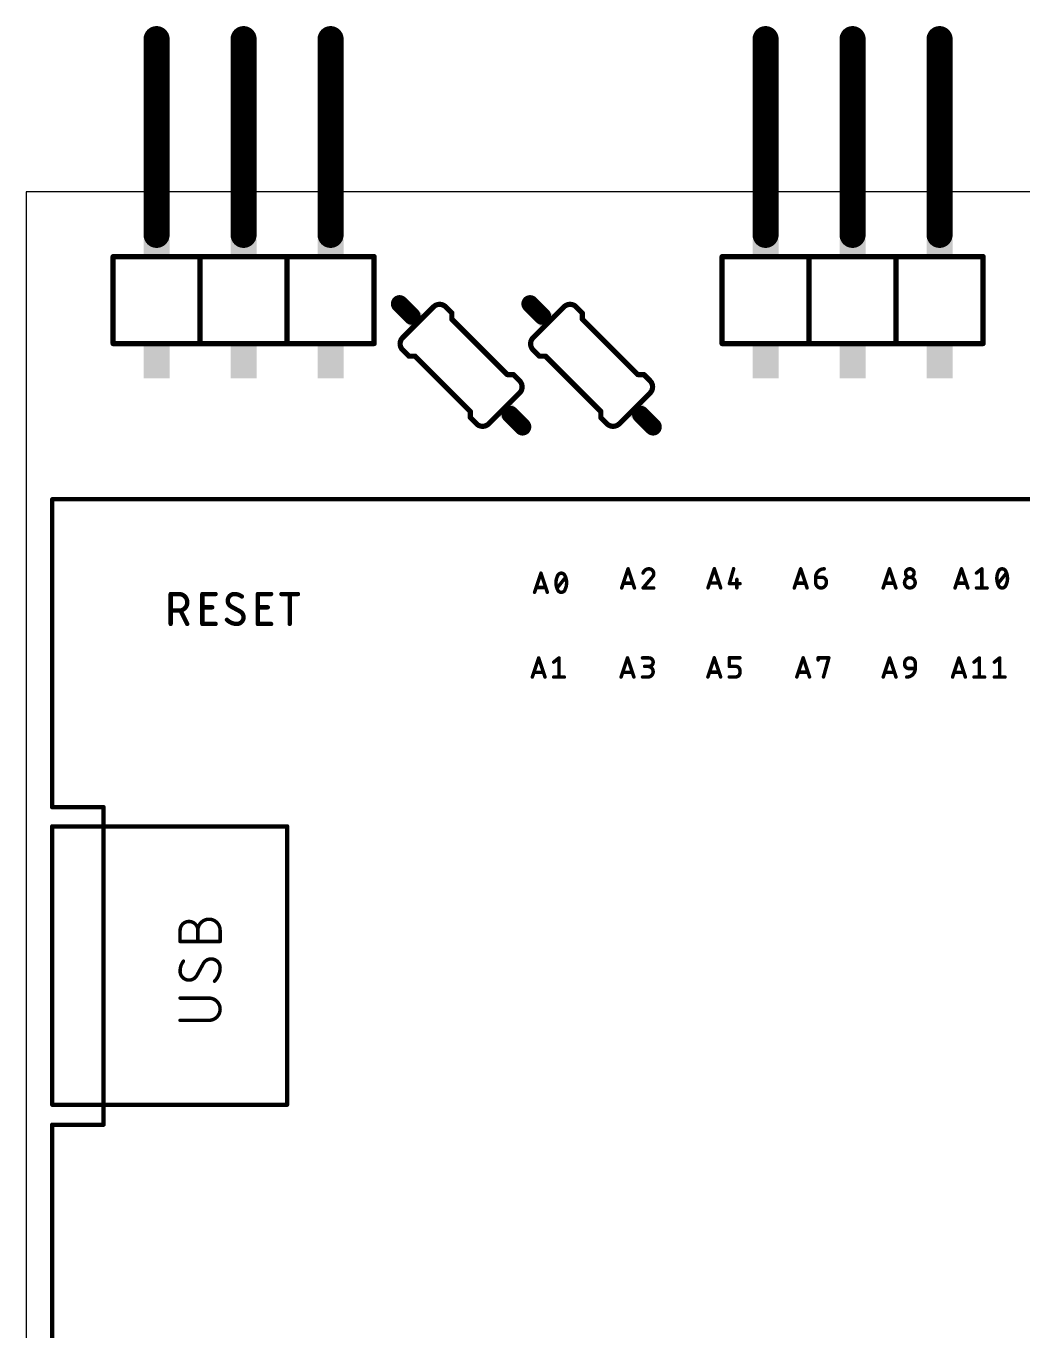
# Model space of a CAD drawing. Extents: x 0 to 61.9, y -6.1 to 59.4.
# Drawn here: x 0 to 29.1, y 21.33 to 59.44 of the extents above; entities that cross this region are included whole.
import ezdxf

# ---------------------------------------------------------------- set-up
doc = ezdxf.new("R2010")
doc.units = 0
for name, color, linetype in [('20', 31, 'CONTINUOUS'), ('21', 253, 'CONTINUOUS'), ('51', 253, 'CONTINUOUS')]:
    doc.layers.add(name, color=color, linetype=linetype)

# ---------------------------------------------------------------- blocks, each defined once
blk = doc.blocks.new('RECT')
blk.add_solid([(-0.5, -0.5), (0.5, -0.5), (-0.5, 0.5), (0.5, 0.5)])

msp = doc.modelspace()

# ---------------------------------------------------------------- linework, layer by layer
at = {"layer": '20'}
for p, q in [((61.9, 54.6), (0, 54.6)), ((0, 54.6), (0, 0))]:
    msp.add_line(p, q, dxfattribs=at)
at = {"layer": '21'}
for points, const_width in [([(3.81, 59.055), (3.81, 53.34)], 0.762), ([(6.35, 59.055), (6.35, 53.34)], 0.762), ([(8.89, 59.055), (8.89, 53.34)], 0.762), ([(21.59, 59.055), (21.59, 53.34)], 0.762), ([(24.13, 59.055), (24.13, 53.34)], 0.762), ([(26.67, 59.055), (26.67, 53.34)], 0.762), ([(5.08, 52.705), (2.54, 52.705)], 0.1524), ([(2.54, 52.705), (2.54, 50.165)], 0.1524), ([(5.08, 50.165), (5.08, 52.705)], 0.1524), ([(7.62, 52.705), (5.08, 52.705)], 0.1524), ([(7.62, 50.165), (7.62, 52.705)], 0.1524), ([(10.16, 52.705), (7.62, 52.705)], 0.1524), ([(10.16, 50.165), (10.16, 52.705)], 0.1524), ([(22.86, 52.705), (20.32, 52.705)], 0.1524), ([(20.32, 52.705), (20.32, 50.165)], 0.1524), ([(22.86, 50.165), (22.86, 52.705)], 0.1524), ([(25.4, 52.705), (22.86, 52.705)], 0.1524), ([(25.4, 50.165), (25.4, 52.705)], 0.1524), ([(27.94, 52.705), (25.4, 52.705)], 0.1524), ([(27.94, 50.165), (27.94, 52.705)], 0.1524), ([(12.251, 51.2362), (12.4306, 51.0566)], 0.1524), ([(12.4306, 50.877), (12.4306, 51.0566)], 0.1524), ([(16.061, 51.2362), (16.2406, 51.0566)], 0.1524), ([(16.2406, 50.877), (16.2406, 51.0566)], 0.1524), ([(14.047, 49.2606), (12.4306, 50.877)], 0.1524), ([(16.2406, 50.877), (17.857, 49.2606)], 0.1524), ([(2.54, 50.165), (5.08, 50.165)], 0.1524), ([(5.08, 50.165), (7.62, 50.165)], 0.1524), ([(7.62, 50.165), (10.16, 50.165)], 0.1524), ([(10.9938, 49.979), (11.1734, 49.7994)], 0.1524), ([(14.8038, 49.979), (14.9834, 49.7994)], 0.1524), ([(20.32, 50.165), (22.86, 50.165)], 0.1524), ([(22.86, 50.165), (25.4, 50.165)], 0.1524), ([(25.4, 50.165), (27.94, 50.165)], 0.1524), ([(11.353, 49.7994), (11.1734, 49.7994)], 0.1524), ([(12.9694, 48.183), (11.353, 49.7994)], 0.1524), ([(15.163, 49.7994), (14.9834, 49.7994)], 0.1524), ([(15.163, 49.7994), (16.7794, 48.183)], 0.1524), ([(14.047, 49.2606), (14.2266, 49.2606)], 0.1524), ([(14.4062, 49.081), (14.2266, 49.2606)], 0.1524), ([(17.857, 49.2606), (18.0366, 49.2606)], 0.1524), ([(18.2162, 49.081), (18.0366, 49.2606)], 0.1524), ([(12.9694, 48.183), (12.9694, 48.0034)], 0.1524), ([(13.149, 47.8238), (12.9694, 48.0034)], 0.1524), ([(16.7794, 48.183), (16.7794, 48.0034)], 0.1524), ([(16.959, 47.8238), (16.7794, 48.0034)], 0.1524), ([(0.762, 45.6184), (54.7624, 45.6184)], 0.127), ([(0.762, 36.6268), (0.762, 45.6184)], 0.127), ([(14.845, 42.9025), (15.0312, 43.4613)], 0.1016), ([(15.0312, 43.4613), (15.2175, 42.9025)], 0.1016), ([(17.3888, 43.0295), (17.5751, 43.5883)], 0.1016), ([(17.5751, 43.5883), (17.7613, 43.0295)], 0.1016), ([(19.908, 43.0329), (20.0943, 43.5917)], 0.1016), ([(20.0943, 43.5917), (20.2805, 43.0329)], 0.1016), ([(20.6576, 43.5917), (20.5334, 43.157)], 0.1016), ([(22.4278, 43.0295), (22.6141, 43.5883)], 0.1016), ([(22.6141, 43.5883), (22.8003, 43.0295)], 0.1016), ([(25.021, 43.0295), (25.2073, 43.5883)], 0.1016), ([(25.2073, 43.5883), (25.3936, 43.0295)], 0.1016), ([(27.1221, 43.0295), (27.3084, 43.5883)], 0.1016), ([(27.3084, 43.5883), (27.4946, 43.0295)], 0.1016), ([(27.7475, 43.4642), (27.9027, 43.5883)], 0.1016), ([(27.9027, 43.5883), (27.9027, 43.0295)], 0.1016), ([(28.3729, 43.1537), (28.6212, 43.4642)], 0.1016), ([(15.1709, 43.0422), (14.8915, 43.0422)], 0.1016), ([(15.5014, 43.0267), (15.7498, 43.3372)], 0.1016), ([(17.7148, 43.1692), (17.4354, 43.1692)], 0.1016), ([(18.2781, 43.34), (18.0142, 43.0295)], 0.1016), ([(18.0142, 43.0295), (18.3246, 43.0295)], 0.1016), ([(20.234, 43.1726), (19.9546, 43.1726)], 0.1016), ([(20.5334, 43.157), (20.8438, 43.157)], 0.1016), ([(20.7507, 43.2812), (20.7507, 43.0329)], 0.1016), ([(22.7538, 43.1692), (22.4744, 43.1692)], 0.1016), ([(23.0532, 43.34), (23.2395, 43.34)], 0.1016), ([(23.0532, 43.1848), (23.0532, 43.34)], 0.1016), ([(23.3636, 43.2158), (23.3636, 43.1848)], 0.1016), ([(25.347, 43.1692), (25.0676, 43.1692)], 0.1016), ([(27.4481, 43.1692), (27.1687, 43.1692)], 0.1016), ([(27.7475, 43.0295), (28.0579, 43.0295)], 0.1016), ([(4.2207, 41.9787), (4.2207, 42.8517)], 0.127), ([(4.2207, 42.8517), (4.4632, 42.8517)], 0.127), ([(5.1455, 41.9787), (5.1455, 42.8517)], 0.127), ([(5.1455, 42.8517), (5.5335, 42.8517)], 0.127), ([(6.7655, 41.9787), (6.7655, 42.8517)], 0.127), ([(6.7655, 42.8517), (7.1535, 42.8517)], 0.127), ([(7.4532, 42.8517), (7.9382, 42.8517)], 0.127), ([(7.6957, 41.9787), (7.6957, 42.8517)], 0.127), ([(4.4632, 42.3667), (4.2207, 42.3667)], 0.127), ([(4.7057, 41.9787), (4.5117, 42.3667)], 0.127), ([(5.1455, 42.4637), (5.4365, 42.4637)], 0.127), ([(6.2512, 42.3425), (5.9845, 42.488)], 0.127), ([(6.7655, 42.4637), (7.0565, 42.4637)], 0.127), ([(5.5335, 41.9787), (5.1455, 41.9787)], 0.127), ([(7.1535, 41.9787), (6.7655, 41.9787)], 0.127), ([(14.778, 40.4281), (14.9642, 40.9869)], 0.1016), ([(14.9642, 40.9869), (15.1505, 40.4281)], 0.1016), ([(15.4034, 40.8627), (15.5586, 40.9869)], 0.1016), ([(15.5586, 40.9869), (15.5586, 40.4281)], 0.1016), ([(17.3715, 40.4281), (17.5578, 40.9869)], 0.1016), ([(17.5578, 40.9869), (17.7441, 40.4281)], 0.1016), ([(17.9969, 40.9869), (18.1832, 40.9869)], 0.1016), ([(18.1832, 40.7385), (18.059, 40.7385)], 0.1016), ([(19.905, 40.4314), (20.0912, 40.9902)], 0.1016), ([(20.0912, 40.9902), (20.2775, 40.4314)], 0.1016), ([(20.5304, 40.7418), (20.5304, 40.9902)], 0.1016), ([(20.5304, 40.9902), (20.8408, 40.9902)], 0.1016), ([(20.7166, 40.7418), (20.5304, 40.7418)], 0.1016), ([(22.5004, 40.4314), (22.6867, 40.9902)], 0.1016), ([(22.6867, 40.9902), (22.8729, 40.4314)], 0.1016), ([(23.1258, 40.9281), (23.1258, 40.9902)], 0.1016), ([(23.1258, 40.9902), (23.4362, 40.9902)], 0.1016), ([(23.4362, 40.9902), (23.281, 40.4314)], 0.1016), ([(25.0238, 40.4281), (25.2101, 40.9869)], 0.1016), ([(25.2101, 40.9869), (25.3963, 40.4281)], 0.1016), ([(25.6492, 40.8006), (25.6492, 40.8316)], 0.1016), ([(25.9596, 40.8316), (25.9596, 40.6764)], 0.1016), ([(27.0498, 40.4281), (27.2361, 40.9869)], 0.1016), ([(27.2361, 40.9869), (27.4223, 40.4281)], 0.1016), ([(27.6752, 40.8627), (27.8304, 40.9869)], 0.1016), ([(27.8304, 40.9869), (27.8304, 40.4281)], 0.1016), ([(28.2696, 40.8627), (28.4248, 40.9869)], 0.1016), ([(28.4248, 40.9869), (28.4248, 40.4281)], 0.1016), ([(15.1039, 40.5678), (14.8245, 40.5678)], 0.1016), ([(15.4034, 40.4281), (15.7138, 40.4281)], 0.1016), ([(17.6975, 40.5678), (17.4181, 40.5678)], 0.1016), ([(17.9969, 40.4281), (18.1521, 40.4281)], 0.1016), ([(20.2309, 40.5711), (19.9515, 40.5711)], 0.1016), ([(20.5304, 40.4314), (20.7166, 40.4314)], 0.1016), ([(20.8408, 40.5556), (20.8408, 40.6177)], 0.1016), ([(22.8264, 40.5711), (22.547, 40.5711)], 0.1016), ([(25.3498, 40.5678), (25.0704, 40.5678)], 0.1016), ([(25.9596, 40.6764), (25.7734, 40.6764)], 0.1016), ([(27.3758, 40.5678), (27.0964, 40.5678)], 0.1016), ([(27.6752, 40.4281), (27.9856, 40.4281)], 0.1016), ([(28.2696, 40.4281), (28.58, 40.4281)], 0.1016), ([(0.762, 36.6268), (2.2606, 36.6268)], 0.127), ([(2.2606, 27.3558), (2.2606, 36.6268)], 0.127), ([(0.762, 36.068), (0.762, 27.94)], 0.127), ([(7.62, 36.068), (0.762, 36.068)], 0.127), ([(7.62, 27.94), (7.62, 36.068)], 0.127), ([(4.4958, 32.7067), (4.4958, 33.0313)], 0.1016), ([(5.0151, 32.7067), (5.0151, 33.0313)], 0.1016), ([(5.6642, 33.0313), (5.6642, 32.7067)], 0.1016), ([(5.6642, 32.7067), (4.4958, 32.7067)], 0.1016), ([(5.1774, 32.0661), (4.9826, 31.7091)], 0.1016), ([(5.3396, 31.0529), (4.4958, 31.0529)], 0.1016), ([(4.4958, 30.4038), (5.3396, 30.4038)], 0.1016), ([(0.762, 27.94), (7.62, 27.94)], 0.127), ([(0.762, 27.3558), (2.2606, 27.3558)], 0.127), ([(0.762, 7.62), (0.762, 27.3558)], 0.127)]:
    msp.add_lwpolyline(points, dxfattribs=dict(at, const_width=const_width))
for points, const_width in [([(4.0005, 59.055, 1), (3.6195, 59.055)], 0.381), ([(6.5405, 59.055, 1), (6.1595, 59.055)], 0.381), ([(9.0805, 59.055, 1), (8.6995, 59.055)], 0.381), ([(21.7805, 59.055, 1), (21.3995, 59.055)], 0.381), ([(24.3205, 59.055, 1), (23.9395, 59.055)], 0.381), ([(26.8605, 59.055, 1), (26.4795, 59.055)], 0.381), ([(3.6195, 53.34, 1), (4.0005, 53.34)], 0.381), ([(6.1595, 53.34, 1), (6.5405, 53.34)], 0.381), ([(8.6995, 53.34, 1), (9.0805, 53.34)], 0.381), ([(21.3995, 53.34, 1), (21.7805, 53.34)], 0.381), ([(23.9395, 53.34, 1), (24.3205, 53.34)], 0.381), ([(26.4795, 53.34, 1), (26.8605, 53.34)], 0.381), ([(2.54, 52.7431, 1), (2.54, 52.6669)], 0.0762), ([(2.5781, 52.705, 1), (2.5019, 52.705)], 0.0762), ([(5.1181, 52.705, 1), (5.0419, 52.705)], 0.0762), ([(5.08, 52.7431, 1), (5.08, 52.6669)], 0.0762), ([(5.08, 52.6669, 1), (5.08, 52.7431)], 0.0762), ([(7.6581, 52.705, 1), (7.5819, 52.705)], 0.0762), ([(7.62, 52.7431, 1), (7.62, 52.6669)], 0.0762), ([(7.62, 52.6669, 1), (7.62, 52.7431)], 0.0762), ([(10.1981, 52.705, 1), (10.1219, 52.705)], 0.0762), ([(10.16, 52.6669, 1), (10.16, 52.7431)], 0.0762), ([(20.32, 52.7431, 1), (20.32, 52.6669)], 0.0762), ([(20.3581, 52.705, 1), (20.2819, 52.705)], 0.0762), ([(22.8981, 52.705, 1), (22.8219, 52.705)], 0.0762), ([(22.86, 52.7431, 1), (22.86, 52.6669)], 0.0762), ([(22.86, 52.6669, 1), (22.86, 52.7431)], 0.0762), ([(25.4381, 52.705, 1), (25.3619, 52.705)], 0.0762), ([(25.4, 52.7431, 1), (25.4, 52.6669)], 0.0762), ([(25.4, 52.6669, 1), (25.4, 52.7431)], 0.0762), ([(27.9781, 52.705, 1), (27.9019, 52.705)], 0.0762), ([(27.94, 52.6669, 1), (27.94, 52.7431)], 0.0762), ([(11.8648, 51.2632, 1), (11.9187, 51.2093)], 0.0762), ([(12.251, 51.2362, 0.4142), (11.8918, 51.2362)], 0.1524), ([(12.2779, 51.2632, 1), (12.224, 51.2093)], 0.0762), ([(12.224, 51.2093, 1), (12.2779, 51.2632)], 0.0762), ([(12.4687, 51.0566, 1), (12.3925, 51.0566)], 0.0762), ([(12.4036, 51.0297, 1), (12.4575, 51.0836)], 0.0762), ([(15.6748, 51.2632, 1), (15.7287, 51.2093)], 0.0762), ([(16.061, 51.2362, 0.4142), (15.7018, 51.2362)], 0.1524), ([(16.0879, 51.2632, 1), (16.034, 51.2093)], 0.0762), ([(16.034, 51.2093, 1), (16.0879, 51.2632)], 0.0762), ([(16.2787, 51.0566, 1), (16.2025, 51.0566)], 0.0762), ([(16.2136, 51.0297, 1), (16.2675, 51.0836)], 0.0762), ([(12.4575, 50.904, 1), (12.4036, 50.8501)], 0.0762), ([(12.3925, 50.877, 1), (12.4687, 50.877)], 0.0762), ([(16.2675, 50.904, 1), (16.2136, 50.8501)], 0.0762), ([(16.2025, 50.877, 1), (16.2787, 50.877)], 0.0762), ([(10.9938, 50.3382, 0.4142), (10.9938, 49.979)], 0.1524), ([(11.0207, 50.3113, 1), (10.9668, 50.3652)], 0.0762), ([(14.8038, 50.3382, 0.4142), (14.8038, 49.979)], 0.1524), ([(14.8307, 50.3113, 1), (14.7768, 50.3652)], 0.0762), ([(2.54, 50.2031, 1), (2.54, 50.1269)], 0.0762), ([(2.5019, 50.165, 1), (2.5781, 50.165)], 0.0762), ([(5.08, 50.2031, 1), (5.08, 50.1269)], 0.0762), ([(5.0419, 50.165, 1), (5.1181, 50.165)], 0.0762), ([(5.08, 50.1269, 1), (5.08, 50.2031)], 0.0762), ([(7.62, 50.2031, 1), (7.62, 50.1269)], 0.0762), ([(7.5819, 50.165, 1), (7.6581, 50.165)], 0.0762), ([(7.62, 50.1269, 1), (7.62, 50.2031)], 0.0762), ([(10.1219, 50.165, 1), (10.1981, 50.165)], 0.0762), ([(10.16, 50.1269, 1), (10.16, 50.2031)], 0.0762), ([(11.0207, 50.006, 1), (10.9668, 49.9521)], 0.0762), ([(10.9668, 49.9521, 1), (11.0207, 50.006)], 0.0762), ([(14.8307, 50.006, 1), (14.7768, 49.9521)], 0.0762), ([(14.7768, 49.9521, 1), (14.8307, 50.006)], 0.0762), ([(20.32, 50.2031, 1), (20.32, 50.1269)], 0.0762), ([(20.2819, 50.165, 1), (20.3581, 50.165)], 0.0762), ([(22.86, 50.2031, 1), (22.86, 50.1269)], 0.0762), ([(22.8219, 50.165, 1), (22.8981, 50.165)], 0.0762), ([(22.86, 50.1269, 1), (22.86, 50.2031)], 0.0762), ([(25.4, 50.2031, 1), (25.4, 50.1269)], 0.0762), ([(25.3619, 50.165, 1), (25.4381, 50.165)], 0.0762), ([(25.4, 50.1269, 1), (25.4, 50.2031)], 0.0762), ([(27.9019, 50.165, 1), (27.9781, 50.165)], 0.0762), ([(27.94, 50.1269, 1), (27.94, 50.2031)], 0.0762), ([(11.1734, 49.8375, 1), (11.1734, 49.7613)], 0.0762), ([(11.1464, 49.7725, 1), (11.2003, 49.8263)], 0.0762), ([(11.3799, 49.8263, 1), (11.326, 49.7725)], 0.0762), ([(11.353, 49.7613, 1), (11.353, 49.8375)], 0.0762), ([(14.9834, 49.8375, 1), (14.9834, 49.7613)], 0.0762), ([(14.9564, 49.7725, 1), (15.0103, 49.8263)], 0.0762), ([(15.1899, 49.8263, 1), (15.136, 49.7725)], 0.0762), ([(15.163, 49.7613, 1), (15.163, 49.8375)], 0.0762), ([(14.047, 49.2987, 1), (14.047, 49.2225)], 0.0762), ([(14.0201, 49.2336, 1), (14.074, 49.2875)], 0.0762), ([(14.2536, 49.2875, 1), (14.1997, 49.2336)], 0.0762), ([(14.2266, 49.2225, 1), (14.2266, 49.2987)], 0.0762), ([(14.4062, 48.7218, 0.4142), (14.4062, 49.081)], 0.1524), ([(14.4332, 49.1079, 1), (14.3793, 49.054)], 0.0762), ([(17.857, 49.2987, 1), (17.857, 49.2225)], 0.0762), ([(17.8301, 49.2336, 1), (17.884, 49.2875)], 0.0762), ([(18.0636, 49.2875, 1), (18.0097, 49.2336)], 0.0762), ([(18.0366, 49.2225, 1), (18.0366, 49.2987)], 0.0762), ([(18.2162, 48.7218, 0.4142), (18.2162, 49.081)], 0.1524), ([(18.2432, 49.1079, 1), (18.1893, 49.054)], 0.0762), ([(14.3793, 48.7487, 1), (14.4332, 48.6948)], 0.0762), ([(14.3793, 49.054, 1), (14.4332, 49.1079)], 0.0762), ([(18.1893, 48.7487, 1), (18.2432, 48.6948)], 0.0762), ([(18.1893, 49.054, 1), (18.2432, 49.1079)], 0.0762), ([(13.0075, 48.183, 1), (12.9313, 48.183)], 0.0762), ([(12.9963, 48.0303, 1), (12.9425, 47.9764)], 0.0762), ([(12.9313, 48.0034, 1), (13.0075, 48.0034)], 0.0762), ([(12.9425, 48.156, 1), (12.9963, 48.2099)], 0.0762), ([(16.8175, 48.183, 1), (16.7413, 48.183)], 0.0762), ([(16.8063, 48.0303, 1), (16.7525, 47.9764)], 0.0762), ([(16.7413, 48.0034, 1), (16.8175, 48.0034)], 0.0762), ([(16.7525, 48.156, 1), (16.8063, 48.2099)], 0.0762), ([(13.149, 47.8238, 0.4142), (13.5082, 47.8238)], 0.1524), ([(13.176, 47.8507, 1), (13.1221, 47.7968)], 0.0762), ([(13.1221, 47.7968, 1), (13.176, 47.8507)], 0.0762), ([(13.5352, 47.7968, 1), (13.4813, 47.8507)], 0.0762), ([(16.959, 47.8238, 0.4142), (17.3182, 47.8238)], 0.1524), ([(16.986, 47.8507, 1), (16.9321, 47.7968)], 0.0762), ([(16.9321, 47.7968, 1), (16.986, 47.8507)], 0.0762), ([(17.3452, 47.7968, 1), (17.2913, 47.8507)], 0.0762), ([(0.762, 45.6502, 1), (0.762, 45.5866)], 0.0635), ([(0.7937, 45.6184, 1), (0.7303, 45.6184)], 0.0635), ([(15.0553, 43.4694, 1), (15.0071, 43.4533)], 0.0508), ([(15.0553, 43.4533, 1), (15.0071, 43.4694)], 0.0508), ([(15.6256, 43.4613, 0.3205), (15.5169, 43.3837)], 0.1016), ([(15.7342, 43.3837, 0.3205), (15.6256, 43.4613)], 0.1016), ([(15.6256, 43.4867, 1), (15.6256, 43.4359)], 0.0508), ([(15.6256, 43.4359, 1), (15.6256, 43.4867)], 0.0508), ([(17.5992, 43.5964, 1), (17.551, 43.5803)], 0.0508), ([(17.5992, 43.5803, 1), (17.551, 43.5964)], 0.0508), ([(18.1849, 43.5883, 0.3252), (18.0142, 43.4642)], 0.1016), ([(17.99, 43.472, 1), (18.0384, 43.4563)], 0.0508), ([(18.3246, 43.4486, 0.4142), (18.1849, 43.5883)], 0.1016), ([(18.1849, 43.6137, 1), (18.1849, 43.5629)], 0.0508), ([(18.1849, 43.5629, 1), (18.1849, 43.6137)], 0.0508), ([(18.2781, 43.34, 0.2053), (18.3246, 43.4486)], 0.1016), ([(18.35, 43.4486, 1), (18.2992, 43.4486)], 0.0508), ([(18.2992, 43.4486, 1), (18.35, 43.4486)], 0.0508), ([(20.1183, 43.5997, 1), (20.0702, 43.5836)], 0.0508), ([(20.1183, 43.5836, 1), (20.0702, 43.5997)], 0.0508), ([(20.682, 43.5847, 1), (20.6331, 43.5986)], 0.0508), ([(22.6382, 43.5964, 1), (22.59, 43.5803)], 0.0508), ([(22.6382, 43.5803, 1), (22.59, 43.5964)], 0.0508), ([(23.3015, 43.5883, 0.4142), (23.0532, 43.34)], 0.1016), ([(23.3015, 43.5629, 1), (23.3015, 43.6137)], 0.0508), ([(25.2314, 43.5964, 1), (25.1832, 43.5803)], 0.0508), ([(25.2314, 43.5803, 1), (25.1832, 43.5964)], 0.0508), ([(25.9258, 43.4642, 1), (25.6775, 43.4642)], 0.1016), ([(25.6775, 43.4642, 1), (25.9258, 43.4642)], 0.1016), ([(25.7029, 43.4642, 1), (25.6521, 43.4642)], 0.0508), ([(25.6521, 43.4642, 1), (25.7029, 43.4642)], 0.0508), ([(25.9512, 43.4642, 1), (25.9004, 43.4642)], 0.0508), ([(25.9004, 43.4642, 1), (25.9512, 43.4642)], 0.0508), ([(27.3325, 43.5964, 1), (27.2843, 43.5803)], 0.0508), ([(27.3325, 43.5803, 1), (27.2843, 43.5964)], 0.0508), ([(27.7316, 43.484, 1), (27.7634, 43.4443)], 0.0508), ([(27.9281, 43.5883, 1), (27.8773, 43.5883)], 0.0508), ([(27.9186, 43.5685, 1), (27.8868, 43.6082)], 0.0508), ([(28.3884, 43.5107, 0.1139), (28.3419, 43.3089)], 0.1016), ([(28.4971, 43.5883, 0.3205), (28.3884, 43.5107)], 0.1016), ([(28.3644, 43.519, 1), (28.4124, 43.5025)], 0.0508), ([(28.4112, 43.4996, 1), (28.3656, 43.5218)], 0.0508), ([(28.6057, 43.5107, 0.3205), (28.4971, 43.5883)], 0.1016), ([(28.4971, 43.6137, 1), (28.4971, 43.5629)], 0.0508), ([(28.4971, 43.5629, 1), (28.4971, 43.6137)], 0.0508), ([(28.6523, 43.3089, 0.1139), (28.6057, 43.5107)], 0.1016), ([(28.6286, 43.5218, 1), (28.5829, 43.4996)], 0.0508), ([(28.5817, 43.5025, 1), (28.6298, 43.519)], 0.0508), ([(28.6411, 43.4483, 1), (28.6014, 43.48)], 0.0508), ([(14.8915, 43.0676, 1), (14.8915, 43.0168)], 0.0508), ([(15.1709, 43.0168, 1), (15.1709, 43.0676)], 0.0508), ([(15.5169, 43.3837, 0.1139), (15.4704, 43.1819)], 0.1016), ([(15.4704, 43.1819, 0.1139), (15.5169, 42.9801)], 0.1016), ([(15.4958, 43.1819, 1), (15.445, 43.1819)], 0.0508), ([(15.445, 43.1819, 1), (15.4958, 43.1819)], 0.0508), ([(15.4816, 43.0426, 1), (15.5212, 43.0108)], 0.0508), ([(15.4929, 43.392, 1), (15.5409, 43.3755)], 0.0508), ([(15.5398, 43.3726, 1), (15.4941, 43.3948)], 0.0508), ([(15.7808, 43.1819, 0.1139), (15.7342, 43.3837)], 0.1016), ([(15.7571, 43.3948, 1), (15.7114, 43.3726)], 0.0508), ([(15.7342, 42.9801, 0.1139), (15.7808, 43.1819)], 0.1016), ([(15.7102, 43.3755, 1), (15.7583, 43.392)], 0.0508), ([(15.7696, 43.3213, 1), (15.7299, 43.353)], 0.0508), ([(15.8062, 43.1819, 1), (15.7554, 43.1819)], 0.0508), ([(15.7554, 43.1819, 1), (15.8062, 43.1819)], 0.0508), ([(17.3647, 43.0376, 1), (17.4129, 43.0215)], 0.0508), ([(17.4354, 43.1946, 1), (17.4354, 43.1438)], 0.0508), ([(17.7148, 43.1438, 1), (17.7148, 43.1946)], 0.0508), ([(17.7372, 43.0215, 1), (17.7854, 43.0376)], 0.0508), ([(18.0142, 43.0549, 1), (18.0142, 43.0041)], 0.0508), ([(17.9948, 43.046, 1), (18.0335, 43.0131)], 0.0508), ([(18.2605, 43.3584, 1), (18.2956, 43.3216)], 0.0508), ([(18.2974, 43.3235, 1), (18.2587, 43.3564)], 0.0508), ([(18.3246, 43.0041, 1), (18.3246, 43.0549)], 0.0508), ([(19.8839, 43.0409, 1), (19.9321, 43.0248)], 0.0508), ([(19.9546, 43.198, 1), (19.9546, 43.1472)], 0.0508), ([(20.234, 43.1472, 1), (20.234, 43.198)], 0.0508), ([(20.2564, 43.0248, 1), (20.3046, 43.0409)], 0.0508), ([(20.5334, 43.1824, 1), (20.5334, 43.1316)], 0.0508), ([(20.509, 43.164, 1), (20.5578, 43.1501)], 0.0508), ([(20.7761, 43.2812, 1), (20.7253, 43.2812)], 0.0508), ([(20.7253, 43.0329, 1), (20.7761, 43.0329)], 0.0508), ([(20.8438, 43.1316, 1), (20.8438, 43.1824)], 0.0508), ([(22.4037, 43.0376, 1), (22.4519, 43.0215)], 0.0508), ([(22.4744, 43.1946, 1), (22.4744, 43.1438)], 0.0508), ([(22.7538, 43.1438, 1), (22.7538, 43.1946)], 0.0508), ([(22.7762, 43.0215, 1), (22.8244, 43.0376)], 0.0508), ([(23.0532, 43.3654, 1), (23.0532, 43.3146)], 0.0508), ([(23.0786, 43.34, 1), (23.0278, 43.34)], 0.0508), ([(23.0278, 43.34, 1), (23.0786, 43.34)], 0.0508), ([(23.0532, 43.1848, 1), (23.3636, 43.1848)], 0.1016), ([(23.0786, 43.1848, 1), (23.0278, 43.1848)], 0.0508), ([(23.0278, 43.1848, 1), (23.0786, 43.1848)], 0.0508), ([(23.3636, 43.2158, 0.4142), (23.2395, 43.34)], 0.1016), ([(23.2395, 43.3654, 1), (23.2395, 43.3146)], 0.0508), ([(23.2395, 43.3146, 1), (23.2395, 43.3654)], 0.0508), ([(23.389, 43.2158, 1), (23.3382, 43.2158)], 0.0508), ([(23.3382, 43.2158, 1), (23.389, 43.2158)], 0.0508), ([(23.389, 43.1848, 1), (23.3382, 43.1848)], 0.0508), ([(23.3382, 43.1848, 1), (23.389, 43.1848)], 0.0508), ([(24.9969, 43.0376, 1), (25.0451, 43.0215)], 0.0508), ([(25.0676, 43.1946, 1), (25.0676, 43.1438)], 0.0508), ([(25.347, 43.1438, 1), (25.347, 43.1946)], 0.0508), ([(25.3695, 43.0215, 1), (25.4177, 43.0376)], 0.0508), ([(25.9569, 43.1848, 1), (25.6464, 43.1848)], 0.1016), ([(25.6464, 43.1848, 1), (25.9569, 43.1848)], 0.1016), ([(25.6718, 43.1848, 1), (25.621, 43.1848)], 0.0508), ([(25.621, 43.1848, 1), (25.6718, 43.1848)], 0.0508), ([(25.9823, 43.1848, 1), (25.9315, 43.1848)], 0.0508), ([(25.9315, 43.1848, 1), (25.9823, 43.1848)], 0.0508), ([(27.098, 43.0376, 1), (27.1462, 43.0215)], 0.0508), ([(27.1687, 43.1946, 1), (27.1687, 43.1438)], 0.0508), ([(27.4481, 43.1438, 1), (27.4481, 43.1946)], 0.0508), ([(27.4705, 43.0215, 1), (27.5187, 43.0376)], 0.0508), ([(27.7475, 43.0549, 1), (27.7475, 43.0041)], 0.0508), ([(27.8773, 43.0295, 1), (27.9281, 43.0295)], 0.0508), ([(28.0579, 43.0041, 1), (28.0579, 43.0549)], 0.0508), ([(28.3419, 43.3089, 0.1139), (28.3884, 43.1071)], 0.1016), ([(28.3672, 43.3089, 1), (28.3165, 43.3089)], 0.0508), ([(28.3165, 43.3089, 1), (28.3672, 43.3089)], 0.0508), ([(28.3531, 43.1696, 1), (28.3927, 43.1378)], 0.0508), ([(28.3884, 43.1071, 0.3205), (28.4971, 43.0295)], 0.1016), ([(28.4124, 43.1154, 1), (28.3644, 43.0989)], 0.0508), ([(28.3656, 43.096, 1), (28.4112, 43.1183)], 0.0508), ([(28.4971, 43.0295, 0.3205), (28.6057, 43.1071)], 0.1016), ([(28.4971, 43.0549, 1), (28.4971, 43.0041)], 0.0508), ([(28.4971, 43.0041, 1), (28.4971, 43.0549)], 0.0508), ([(28.6057, 43.1071, 0.1139), (28.6523, 43.3089)], 0.1016), ([(28.5829, 43.1183, 1), (28.6286, 43.096)], 0.0508), ([(28.6297, 43.0989, 1), (28.5817, 43.1154)], 0.0508), ([(28.6777, 43.3089, 1), (28.6269, 43.3089)], 0.0508), ([(28.6269, 43.3089, 1), (28.6777, 43.3089)], 0.0508), ([(4.2207, 42.8835, 1), (4.2207, 42.82)], 0.0635), ([(4.2525, 42.8517, 1), (4.189, 42.8517)], 0.0635), ([(4.4632, 42.8835, 1), (4.4632, 42.82)], 0.0635), ([(4.4632, 42.3667, 1), (4.4632, 42.8517)], 0.127), ([(4.4632, 42.82, 1), (4.4632, 42.8835)], 0.0635), ([(5.1455, 42.8835, 1), (5.1455, 42.82)], 0.0635), ([(5.1773, 42.8517, 1), (5.1138, 42.8517)], 0.0635), ([(5.5335, 42.82, 1), (5.5335, 42.8835)], 0.0635), ([(5.9192, 42.6577, 1), (5.8557, 42.6577)], 0.0635), ([(5.8557, 42.6577, 1), (5.9192, 42.6577)], 0.0635), ([(6.0815, 42.8517, 0.4142), (5.8875, 42.6577)], 0.127), ([(5.8875, 42.6577, 0.2656), (5.9845, 42.488)], 0.127), ([(6.0815, 42.8835, 1), (6.0815, 42.82)], 0.0635), ([(6.2997, 42.779, 0.1623), (6.0815, 42.8517)], 0.127), ([(6.0815, 42.82, 1), (6.0815, 42.8835)], 0.0635), ([(6.2807, 42.7536, 1), (6.3188, 42.8044)], 0.0635), ([(6.7655, 42.8835, 1), (6.7655, 42.82)], 0.0635), ([(6.7973, 42.8517, 1), (6.7338, 42.8517)], 0.0635), ([(7.1535, 42.82, 1), (7.1535, 42.8835)], 0.0635), ([(7.4532, 42.8835, 1), (7.4532, 42.82)], 0.0635), ([(7.7275, 42.8517, 1), (7.664, 42.8517)], 0.0635), ([(7.9382, 42.82, 1), (7.9382, 42.8835)], 0.0635), ([(14.8209, 42.9106, 1), (14.869, 42.8945)], 0.0508), ([(15.1934, 42.8945, 1), (15.2416, 42.9106)], 0.0508), ([(15.5169, 42.9801, 0.3205), (15.6256, 42.9025)], 0.1016), ([(15.5409, 42.9884, 1), (15.4929, 42.9719)], 0.0508), ([(15.4941, 42.969, 1), (15.5398, 42.9913)], 0.0508), ([(15.6256, 42.9025, 0.3205), (15.7342, 42.9801)], 0.1016), ([(15.6256, 42.9279, 1), (15.6256, 42.8771)], 0.0508), ([(15.6256, 42.8771, 1), (15.6256, 42.9279)], 0.0508), ([(15.7114, 42.9913, 1), (15.7571, 42.969)], 0.0508), ([(15.7583, 42.9719, 1), (15.7102, 42.9884)], 0.0508), ([(4.2207, 42.3985, 1), (4.2207, 42.335)], 0.0635), ([(4.4632, 42.3985, 1), (4.4632, 42.335)], 0.0635), ([(4.4632, 42.335, 1), (4.4632, 42.3985)], 0.0635), ([(4.5401, 42.3809, 1), (4.4833, 42.3525)], 0.0635), ([(5.1455, 42.4955, 1), (5.1455, 42.432)], 0.0635), ([(5.4365, 42.432, 1), (5.4365, 42.4955)], 0.0635), ([(5.9997, 42.5158, 1), (5.9693, 42.4601)], 0.0635), ([(5.9683, 42.4606, 1), (6.0006, 42.5153)], 0.0635), ([(6.3482, 42.1727, 0.2656), (6.2512, 42.3425)], 0.127), ([(6.2673, 42.3698, 1), (6.2351, 42.3151)], 0.0635), ([(6.236, 42.3146, 1), (6.2664, 42.3703)], 0.0635), ([(6.7655, 42.4955, 1), (6.7655, 42.432)], 0.0635), ([(7.0565, 42.432, 1), (7.0565, 42.4955)], 0.0635), ([(4.189, 41.9787, 1), (4.2525, 41.9787)], 0.0635), ([(4.6773, 41.9645, 1), (4.7341, 41.9929)], 0.0635), ([(5.1455, 42.0105, 1), (5.1455, 41.947)], 0.0635), ([(5.1138, 41.9787, 1), (5.1773, 41.9787)], 0.0635), ([(5.5335, 41.947, 1), (5.5335, 42.0105)], 0.0635), ([(5.8632, 42.1, 0.2), (6.1542, 41.9787)], 0.127), ([(5.8858, 42.1223, 1), (5.8407, 42.0776)], 0.0635), ([(6.1542, 41.9787, 0.4142), (6.3482, 42.1727)], 0.127), ([(6.1542, 42.0105, 1), (6.1542, 41.947)], 0.0635), ([(6.1542, 41.947, 1), (6.1542, 42.0105)], 0.0635), ([(6.38, 42.1727, 1), (6.3165, 42.1727)], 0.0635), ([(6.3165, 42.1727, 1), (6.38, 42.1727)], 0.0635), ([(6.7655, 42.0105, 1), (6.7655, 41.947)], 0.0635), ([(6.7338, 41.9787, 1), (6.7973, 41.9787)], 0.0635), ([(7.1535, 41.947, 1), (7.1535, 42.0105)], 0.0635), ([(7.664, 41.9787, 1), (7.7275, 41.9787)], 0.0635), ([(14.9883, 40.9949, 1), (14.9401, 40.9788)], 0.0508), ([(14.9883, 40.9788, 1), (14.9401, 40.9949)], 0.0508), ([(15.3875, 40.8825, 1), (15.4192, 40.8429)], 0.0508), ([(15.584, 40.9869, 1), (15.5332, 40.9869)], 0.0508), ([(15.5744, 40.967, 1), (15.5427, 41.0067)], 0.0508), ([(17.5819, 40.9949, 1), (17.5337, 40.9788)], 0.0508), ([(17.5819, 40.9788, 1), (17.5337, 40.9949)], 0.0508), ([(17.9969, 41.0123, 1), (17.9969, 40.9615)], 0.0508), ([(18.059, 40.7639, 1), (18.059, 40.7131)], 0.0508), ([(18.1521, 40.4281, 1), (18.1521, 40.7385)], 0.1016), ([(18.1521, 40.7639, 1), (18.1521, 40.7131)], 0.0508), ([(18.1832, 40.7385, 1), (18.1832, 40.9869)], 0.1016), ([(18.1832, 41.0123, 1), (18.1832, 40.9615)], 0.0508), ([(18.1832, 40.7639, 1), (18.1832, 40.7131)], 0.0508), ([(18.1832, 40.9615, 1), (18.1832, 41.0123)], 0.0508), ([(18.1832, 40.7131, 1), (18.1832, 40.7639)], 0.0508), ([(20.1153, 40.9982, 1), (20.0671, 40.9822)], 0.0508), ([(20.1153, 40.9822, 1), (20.0671, 40.9982)], 0.0508), ([(20.5558, 40.9902, 1), (20.505, 40.9902)], 0.0508), ([(20.5304, 41.0156, 1), (20.5304, 40.9648)], 0.0508), ([(20.5304, 40.7672, 1), (20.5304, 40.7164)], 0.0508), ([(20.8408, 40.6177, 0.4142), (20.7166, 40.7418)], 0.1016), ([(20.7166, 40.7672, 1), (20.7166, 40.7164)], 0.0508), ([(20.7166, 40.7164, 1), (20.7166, 40.7672)], 0.0508), ([(20.8408, 40.9648, 1), (20.8408, 41.0156)], 0.0508), ([(22.7107, 40.9982, 1), (22.6626, 40.9822)], 0.0508), ([(22.7107, 40.9822, 1), (22.6626, 40.9982)], 0.0508), ([(23.1512, 40.9902, 1), (23.1004, 40.9902)], 0.0508), ([(23.1258, 41.0156, 1), (23.1258, 40.9648)], 0.0508), ([(23.1004, 40.9281, 1), (23.1512, 40.9281)], 0.0508), ([(23.4607, 40.9834, 1), (23.4118, 40.997)], 0.0508), ([(23.4362, 40.9648, 1), (23.4362, 41.0156)], 0.0508), ([(25.2342, 40.9949, 1), (25.186, 40.9788)], 0.0508), ([(25.2342, 40.9788, 1), (25.186, 40.9949)], 0.0508), ([(25.9596, 40.8316, 1), (25.6492, 40.8316)], 0.1016), ([(25.6746, 40.8316, 1), (25.6238, 40.8316)], 0.0508), ([(25.6238, 40.8316, 1), (25.6746, 40.8316)], 0.0508), ([(25.6492, 40.8006, 0.4142), (25.7734, 40.6764)], 0.1016), ([(25.6746, 40.8006, 1), (25.6238, 40.8006)], 0.0508), ([(25.6238, 40.8006, 1), (25.6746, 40.8006)], 0.0508), ([(25.985, 40.8316, 1), (25.9342, 40.8316)], 0.0508), ([(25.9342, 40.8316, 1), (25.985, 40.8316)], 0.0508), ([(27.2602, 40.9949, 1), (27.212, 40.9788)], 0.0508), ([(27.2602, 40.9788, 1), (27.212, 40.9949)], 0.0508), ([(27.6593, 40.8825, 1), (27.6911, 40.8429)], 0.0508), ([(27.8558, 40.9869, 1), (27.805, 40.9869)], 0.0508), ([(27.8463, 40.967, 1), (27.8146, 41.0067)], 0.0508), ([(28.2537, 40.8825, 1), (28.2854, 40.8429)], 0.0508), ([(28.4502, 40.9869, 1), (28.3994, 40.9869)], 0.0508), ([(28.4407, 40.967, 1), (28.4089, 41.0067)], 0.0508), ([(14.7539, 40.4361, 1), (14.802, 40.42)], 0.0508), ([(14.8245, 40.5932, 1), (14.8245, 40.5424)], 0.0508), ([(15.1039, 40.5424, 1), (15.1039, 40.5932)], 0.0508), ([(15.1264, 40.42, 1), (15.1746, 40.4361)], 0.0508), ([(15.4034, 40.4535, 1), (15.4034, 40.4027)], 0.0508), ([(15.5332, 40.4281, 1), (15.584, 40.4281)], 0.0508), ([(15.7138, 40.4027, 1), (15.7138, 40.4535)], 0.0508), ([(17.3474, 40.4361, 1), (17.3956, 40.42)], 0.0508), ([(17.4181, 40.5932, 1), (17.4181, 40.5424)], 0.0508), ([(17.6975, 40.5424, 1), (17.6975, 40.5932)], 0.0508), ([(17.72, 40.42, 1), (17.7681, 40.4361)], 0.0508), ([(17.9969, 40.4535, 1), (17.9969, 40.4027)], 0.0508), ([(18.1521, 40.4535, 1), (18.1521, 40.4027)], 0.0508), ([(18.1521, 40.4027, 1), (18.1521, 40.4535)], 0.0508), ([(19.8809, 40.4394, 1), (19.9291, 40.4234)], 0.0508), ([(19.9515, 40.5965, 1), (19.9515, 40.5457)], 0.0508), ([(20.2309, 40.5457, 1), (20.2309, 40.5965)], 0.0508), ([(20.2534, 40.4234, 1), (20.3016, 40.4394)], 0.0508), ([(20.505, 40.7418, 1), (20.5558, 40.7418)], 0.0508), ([(20.5304, 40.4568, 1), (20.5304, 40.406)], 0.0508), ([(20.7166, 40.4314, 0.4142), (20.8408, 40.5556)], 0.1016), ([(20.7166, 40.4568, 1), (20.7166, 40.406)], 0.0508), ([(20.7166, 40.406, 1), (20.7166, 40.4568)], 0.0508), ([(20.8662, 40.6177, 1), (20.8154, 40.6177)], 0.0508), ([(20.8154, 40.6177, 1), (20.8662, 40.6177)], 0.0508), ([(20.8662, 40.5556, 1), (20.8154, 40.5556)], 0.0508), ([(20.8154, 40.5556, 1), (20.8662, 40.5556)], 0.0508), ([(22.4763, 40.4394, 1), (22.5245, 40.4234)], 0.0508), ([(22.547, 40.5965, 1), (22.547, 40.5457)], 0.0508), ([(22.8264, 40.5457, 1), (22.8264, 40.5965)], 0.0508), ([(22.8488, 40.4234, 1), (22.897, 40.4394)], 0.0508), ([(23.2565, 40.4382, 1), (23.3055, 40.4246)], 0.0508), ([(24.9997, 40.4361, 1), (25.0479, 40.42)], 0.0508), ([(25.0704, 40.5932, 1), (25.0704, 40.5424)], 0.0508), ([(25.3498, 40.5424, 1), (25.3498, 40.5932)], 0.0508), ([(25.3722, 40.42, 1), (25.4204, 40.4361)], 0.0508), ([(25.7113, 40.4281, 0.4142), (25.9596, 40.6764)], 0.1016), ([(25.7113, 40.4535, 1), (25.7113, 40.4027)], 0.0508), ([(25.7734, 40.7018, 1), (25.7734, 40.651)], 0.0508), ([(25.7734, 40.651, 1), (25.7734, 40.7018)], 0.0508), ([(25.985, 40.6764, 1), (25.9342, 40.6764)], 0.0508), ([(25.9342, 40.6764, 1), (25.985, 40.6764)], 0.0508), ([(25.9596, 40.651, 1), (25.9596, 40.7018)], 0.0508), ([(27.0257, 40.4361, 1), (27.0739, 40.42)], 0.0508), ([(27.0964, 40.5932, 1), (27.0964, 40.5424)], 0.0508), ([(27.3758, 40.5424, 1), (27.3758, 40.5932)], 0.0508), ([(27.3982, 40.42, 1), (27.4464, 40.4361)], 0.0508), ([(27.6752, 40.4535, 1), (27.6752, 40.4027)], 0.0508), ([(27.805, 40.4281, 1), (27.8558, 40.4281)], 0.0508), ([(27.9856, 40.4027, 1), (27.9856, 40.4535)], 0.0508), ([(28.2696, 40.4535, 1), (28.2696, 40.4027)], 0.0508), ([(28.3994, 40.4281, 1), (28.4502, 40.4281)], 0.0508), ([(28.58, 40.4027, 1), (28.58, 40.4535)], 0.0508), ([(0.762, 36.6586, 1), (0.762, 36.5951)], 0.0635), ([(0.7303, 36.6268, 1), (0.7937, 36.6268)], 0.0635), ([(2.2924, 36.6268, 1), (2.2288, 36.6268)], 0.0635), ([(2.2606, 36.5951, 1), (2.2606, 36.6586)], 0.0635), ([(0.762, 36.0998, 1), (0.762, 36.0363)], 0.0635), ([(0.7937, 36.068, 1), (0.7303, 36.068)], 0.0635), ([(7.6517, 36.068, 1), (7.5883, 36.068)], 0.0635), ([(7.62, 36.0363, 1), (7.62, 36.0998)], 0.0635), ([(5.0151, 33.0313, 1), (4.4958, 33.0313)], 0.1016), ([(5.6642, 33.0313, 1), (5.0151, 33.0313)], 0.1016), ([(4.5212, 33.0313, 1), (4.4704, 33.0313)], 0.0508), ([(4.4704, 33.0313, 1), (4.5212, 33.0313)], 0.0508), ([(5.0405, 33.0313, 1), (4.9897, 33.0313)], 0.0508), ([(4.9897, 33.0313, 1), (5.0405, 33.0313)], 0.0508), ([(4.9897, 33.0313, 1), (5.0405, 33.0313)], 0.0508), ([(5.6896, 33.0313, 1), (5.6388, 33.0313)], 0.0508), ([(5.6388, 33.0313, 1), (5.6896, 33.0313)], 0.0508), ([(4.4958, 32.7321, 1), (4.4958, 32.6813)], 0.0508), ([(4.4704, 32.7067, 1), (4.5212, 32.7067)], 0.0508), ([(4.9897, 32.7067, 1), (5.0405, 32.7067)], 0.0508), ([(5.6388, 32.7067, 1), (5.6896, 32.7067)], 0.0508), ([(5.6642, 32.6813, 1), (5.6642, 32.7321)], 0.0508), ([(4.5932, 32.131, 0.1623), (4.4958, 31.8389)], 0.1016), ([(4.6135, 32.1158, 1), (4.5728, 32.1462)], 0.0508), ([(5.4046, 32.1959, 0.2656), (5.1774, 32.0661)], 0.1016), ([(5.1555, 32.079, 1), (5.1993, 32.0532)], 0.0508), ([(5.1997, 32.0539, 1), (5.1551, 32.0782)], 0.0508), ([(5.6642, 31.9363, 0.4142), (5.4046, 32.1959)], 0.1016), ([(5.4046, 32.2213, 1), (5.4046, 32.1705)], 0.0508), ([(5.4046, 32.1705, 1), (5.4046, 32.2213)], 0.0508), ([(4.4958, 31.8389, 0.4142), (4.7554, 31.5793)], 0.1016), ([(4.5212, 31.8389, 1), (4.4704, 31.8389)], 0.0508), ([(4.4704, 31.8389, 1), (4.5212, 31.8389)], 0.0508), ([(4.7554, 31.5793, 0.2656), (4.9826, 31.7091)], 0.1016), ([(4.7554, 31.6046, 1), (4.7554, 31.5539)], 0.0508), ([(4.7554, 31.5539, 1), (4.7554, 31.6047)], 0.0508), ([(4.9603, 31.7212, 1), (5.0049, 31.6969)], 0.0508), ([(5.0045, 31.6962, 1), (4.9608, 31.722)], 0.0508), ([(5.5019, 31.5468, 0.2), (5.6642, 31.9363)], 0.1016), ([(5.6896, 31.9363, 1), (5.6388, 31.9363)], 0.0508), ([(5.6388, 31.9363, 1), (5.6896, 31.9363)], 0.0508), ([(5.484, 31.5648, 1), (5.5198, 31.5288)], 0.0508), ([(4.4958, 31.0783, 1), (4.4958, 31.0275)], 0.0508), ([(5.3396, 30.4038, 1), (5.3396, 31.0529)], 0.1016), ([(5.3396, 31.0783, 1), (5.3396, 31.0275)], 0.0508), ([(5.3396, 31.0275, 1), (5.3396, 31.0783)], 0.0508), ([(4.4958, 30.4292, 1), (4.4958, 30.3784)], 0.0508), ([(5.3396, 30.4292, 1), (5.3396, 30.3784)], 0.0508), ([(5.3396, 30.3784, 1), (5.3396, 30.4292)], 0.0508), ([(0.762, 27.9718, 1), (0.762, 27.9083)], 0.0635), ([(0.7303, 27.94, 1), (0.7937, 27.94)], 0.0635), ([(7.5883, 27.94, 1), (7.6517, 27.94)], 0.0635), ([(7.62, 27.9083, 1), (7.62, 27.9718)], 0.0635), ([(0.762, 27.3876, 1), (0.762, 27.3241)], 0.0635), ([(0.7937, 27.3558, 1), (0.7303, 27.3558)], 0.0635), ([(2.2288, 27.3558, 1), (2.2924, 27.3558)], 0.0635), ([(2.2606, 27.3241, 1), (2.2606, 27.3876)], 0.0635)]:
    msp.add_lwpolyline(points, format="xyb", dxfattribs=dict(at, const_width=const_width))
at = {"layer": '51'}
for points, const_width in [([(10.9039, 51.3261), (11.2632, 50.9668)], 0.508), ([(14.7139, 51.3261), (15.0732, 50.9668)], 0.508), ([(10.9938, 50.3382), (11.8918, 51.2362)], 0.1524), ([(15.7018, 51.2362), (14.8038, 50.3382)], 0.1524), ([(13.5082, 47.8238), (14.4062, 48.7218)], 0.1524), ([(18.2162, 48.7218), (17.3182, 47.8238)], 0.1524), ([(14.4961, 47.7339), (14.1368, 48.0932)], 0.508), ([(18.3061, 47.7339), (17.9468, 48.0932)], 0.508)]:
    msp.add_lwpolyline(points, dxfattribs=dict(at, const_width=const_width))
for points, const_width in [([(10.9937, 51.4159, 1), (10.8141, 51.2362)], 0.254), ([(14.8037, 51.4159, 1), (14.6241, 51.2362)], 0.254), ([(11.1734, 50.877, 1), (11.353, 51.0566)], 0.254), ([(11.9187, 51.2093, 1), (11.8648, 51.2632)], 0.0762), ([(14.9834, 50.877, 1), (15.163, 51.0566)], 0.254), ([(15.7287, 51.2093, 1), (15.6748, 51.2632)], 0.0762), ([(10.9668, 50.3652, 1), (11.0207, 50.3113)], 0.0762), ([(14.7768, 50.3652, 1), (14.8307, 50.3113)], 0.0762), ([(14.4332, 48.6948, 1), (14.3793, 48.7487)], 0.0762), ([(18.2432, 48.6948, 1), (18.1893, 48.7487)], 0.0762), ([(14.2266, 48.183, 1), (14.047, 48.0034)], 0.254), ([(18.0366, 48.183, 1), (17.857, 48.0034)], 0.254), ([(13.4813, 47.8507, 1), (13.5352, 47.7968)], 0.0762), ([(14.4062, 47.6441, 1), (14.5859, 47.8237)], 0.254), ([(17.2913, 47.8507, 1), (17.3452, 47.7968)], 0.0762), ([(18.2162, 47.6441, 1), (18.3959, 47.8237)], 0.254)]:
    msp.add_lwpolyline(points, format="xyb", dxfattribs=dict(at, const_width=const_width))

# ---------------------------------------------------------------- block references
at = {"layer": '21', "xscale": 0.762}
for p, yscale in [((3.81, 52.959), 0.508), ((6.35, 52.959), 0.508), ((8.89, 52.959), 0.508), ((21.59, 52.959), 0.508), ((24.13, 52.959), 0.508), ((26.67, 52.959), 0.508), ((3.81, 49.657), 1.016), ((6.35, 49.657), 1.016), ((8.89, 49.657), 1.016), ((21.59, 49.657), 1.016), ((24.13, 49.657), 1.016), ((26.67, 49.657), 1.016)]:
    msp.add_blockref('RECT', p, dxfattribs=dict(at, yscale=yscale))
at = {"layer": '51', "xscale": 0.254, "yscale": 0.508}
for p, rotation in [((11.353, 50.877), 315), ((15.163, 50.877), 135), ((14.047, 48.183), 315), ((17.857, 48.183), 135)]:
    msp.add_blockref('RECT', p, dxfattribs=dict(at, rotation=rotation))

doc.saveas('drawing.dxf')
